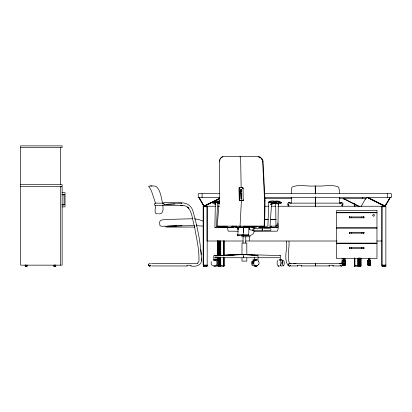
<?xml version="1.0" encoding="UTF-8"?>
<svg xmlns="http://www.w3.org/2000/svg" width="412" height="412" viewBox="0 0 412 412"><rect width="100%" height="100%" fill="white"/><g stroke="black" fill="none" stroke-linecap="round" stroke-linejoin="round"><path stroke-width="0.62" d="M243.533 257.727L243.533 256.552M254.42 259.854L254.415 257.448M217.737 259.854L213.792 259.854L213.792 255.651L241.993 254.523L246.814 254.523L257.994 255.636L258 259.854L252.685 259.854M280.67 259.854L280.675 255.656L254.513 254.786M247.926 235.494L243.652 235.705L243.688 236.771L243.796 235.69M291.284 193.681L291.289 190.735L291.959 187.161C298.968 183.85 307.573 186.821 315.159 185.92L315.376 193.908M329.152 265.735L329.152 266.126L329.152 265.246L333.014 265.246L333.014 266.106L333.014 265.688M219.225 200.562L219.673 163.94A15.697 4.048 -88.1 0 0 219.648 161.442C219.4 159.125 221.048 156.519 223.577 156.601L257.176 156.601C259.812 156.601 262.408 158.723 262.578 161.427A15.697 4.053 88.1 0 1 262.758 163.94L264.602 200.562M264.185 226.142L264.617 201.499M274.119 203.013A104.107 26.862 -88.9 0 1 277.925 203.662L278.852 203.878A104.416 26.94 -88.9 0 0 272.461 203.992L271.534 203.765A104.107 26.862 -88.9 0 1 272.837 203.265M276.308 227.47L266.075 227.496L271.209 227.496L271.23 226.142L276.344 226.121M272.461 203.992L272.466 203.78A104.107 26.862 -88.9 0 1 278.857 203.683M277.925 203.662L278.852 203.878M276.926 227.501L277.915 227.506L278.321 203.837A104.627 26.996 -88.9 0 0 274.279 202.998M214.899 227.625L215.327 204.012L215.672 203.806M213.328 202.699L213.344 202.22C215.625 201.468 217.052 202.915 218.473 202.235A106.347 27.455 88.9 0 1 219.544 201.89M225.436 227.589L225.462 226.234L227.105 226.214L227.136 227.568L216.475 227.589M219.447 201.128A106.347 27.686 90 0 0 217.69 201.808L217.675 202.627A106.347 27.686 90 0 1 219.426 201.947M342.218 258.561L341.893 262.202L340.889 263.592L341.424 263.51L340.158 263.932M288.158 205.882L288.199 204.826L288.142 206.283M225.462 226.234L216.527 226.234L217.629 202.148M278.888 201.566A106.332 27.213 -90 0 0 273.331 202.22L268.804 202.251L267.882 226.234L258.947 226.234L258.87 227.589L268.33 227.584M268.969 202.627L268.99 202.148M273.311 202.699L273.331 202.22M155.736 205.13C155.633 208.06 153.109 215.311 158.45 213.668M286.577 241.041C287.591 248.802 283.399 258.52 288.024 265.441M288.982 241.123C289.636 248.431 286.706 256.686 289.543 263.644M383.582 206.736L383.51 205.325M240.047 226.142L241.365 201.411A3.636 0.937 -90 0 0 241.381 200.835L241.386 200.69M268.923 202.421L268.954 201.808A106.347 27.213 -90 0 1 274.845 201.257M268.948 227.615L269.937 227.62L271.554 203.95L270.277 204.29L273.815 202.858L273.413 202.338L268.804 202.251M204.908 206.86L205.001 205.825L205.655 205.325M249.188 240.675L249.538 236.771M342.269 204.161C342.696 205.356 343.999 203.636 342.748 203.554M204.022 206.834L204.038 205.531M163.935 202.977L164.311 202.405L180.945 202.395L181.321 203.497M368.354 197.544L368.307 197.93L368.292 197.544A1.318 0.659 35.2 0 0 368.416 197.698L368.318 198.074L382.939 205.444M385.117 205.531L384.777 206.031L383.644 205.454M288.4 264.767L288.591 264.077L288.426 264.54M288.4 264.715L288.73 263.907L289.641 263.51L340.461 263.541L339.596 263.505M361.52 217.304L361.947 216.939M194.747 226.749L194.438 225.647M196.725 226.054L196.354 224.937M219.848 159.557L219.653 161.442M211.268 261.651L211.15 263.999L212.34 265.658M253.092 230.112L252.855 230.36L252.674 229.68M251.753 261.486L251.449 263.026L251.778 264.561M262.774 230.493L253.174 230.663M281.278 202.498L280.896 202.235L281.283 202.508L281.015 203.106L278.63 203.883M283.183 266.013C284.697 264.566 284.599 261.666 283.348 260.085M351.833 248.225L351.421 248.524M361.535 232.6L361.947 232.296M281.314 202.745L281.015 203.106M219.575 198.641L205.521 205.732L204.033 206.036L199.145 197.698A1.318 0.659 -35.2 0 1 199.238 197.544L199.429 197.817A1.318 0.659 -35.2 0 0 199.336 197.971L203.662 205.732L204.177 206.036L204.033 205.779M220.508 158.893L220.662 158.589M342.49 204.537L341.553 205.495M277.703 260.466C276.946 262.089 276.55 265.369 278.63 266.131M385.493 205.732C385.977 205.408 384.252 206.113 383.835 205.454L368.575 197.698A1.318 0.659 35.3 0 1 368.452 197.544L368.261 197.817A1.318 0.659 35.3 0 0 368.385 197.971L384.793 206.052L385.493 205.732L389.999 197.801A1.318 0.659 35.3 0 0 389.927 197.647L389.731 197.92A1.318 0.659 35.3 0 1 389.803 198.074L389.999 197.801M365.578 198.764L365.336 198.939A1.318 0.659 35.3 0 0 365.243 198.785L365.439 198.512A1.318 0.659 35.3 0 1 365.532 198.666L361.036 206.623M385.153 206L389.922 197.801A1.318 0.659 35.2 0 0 389.845 197.647L389.783 197.93M385.359 205.732L389.922 197.801M283.559 265.688L283.847 265.215M199.094 197.647L199.351 197.817A1.318 0.659 -35.3 0 0 199.259 197.971L199.022 197.801A1.318 0.659 -35.3 0 1 199.094 197.647L199.259 197.971L199.238 197.544M368.292 197.544L368.101 197.817A1.318 0.659 35.2 0 0 368.225 197.971L368.318 198.074M368.416 197.698L368.225 197.971L368.21 197.544M389.783 197.544L389.654 197.92A1.318 0.659 35.2 0 1 389.726 198.074M389.845 197.647L389.654 197.92L389.695 197.544M385.205 205.722L385.014 206L385.272 205.84M385.158 205.933L385.349 205.66M359.187 206.695L344.015 199.037L343.989 198.512A1.318 0.659 35.3 0 0 344.113 198.666L359.867 206.623M344.113 198.666L343.922 198.939L343.891 198.512M344.211 198.764L344.015 199.037A1.318 0.659 35.3 0 1 343.799 198.785M365.336 198.939L365.532 198.666M368.385 197.971L368.575 197.698M368.477 198.074L368.673 197.801M383.639 205.732L383.835 205.454M389.731 197.92L389.927 197.647M384.128 205.933L384.324 205.66M384.365 206L384.556 205.722M384.793 206.052L384.988 205.779M385.292 205.933L385.488 205.66M220.837 158.296L221.028 158.028M339.648 203.374L340.982 202.426M351.771 232.986L351.421 233.166M361.597 247.833L361.947 247.653M148.799 186.445L150.071 185.92L151.982 186.044M241.205 189.381L240.845 189.654L240.886 192.069M150.596 265.508L150.256 265.771M288.73 263.953L290.218 263.634L289.641 263.51L290.352 263.819M341.831 205.191L342.166 204.908M221.471 157.549L222.583 156.854M288.117 202.858L289.013 202.426M150.761 265.688L149.355 266.106L148.341 265.246L149.386 266.126L150.704 265.735M241.344 192.095L241.02 189.391L240.788 192.095M340.322 263.819L341.033 263.51L341.945 263.907M207.432 204.321L210.238 202.905M203.466 205.454L204.172 205.779L205.083 205.567L219.385 198.368M205.938 205.444L218.854 198.924M289.023 203.43L288.869 203.507A0.999 0.999 0 0 0 288.524 203.852C288.565 204.991 286.618 204.429 287.684 203.549M271.369 203.842L272.919 203.24M205.001 205.825L204.259 206.015L204.028 205.676M163.935 203.507L163.935 204.445L164.347 204.424M219.024 206.422L218.54 206.623M241.411 198.97L241.138 199.027M218.128 202.38L218.473 202.235M155.993 205.47C154.33 206.185 153.635 203.142 155.52 203.147M340.616 203.317L341.126 203.137M203.389 226.137L196.596 225.683M241.638 235.592L243.688 235.705M222.186 156.854L222.856 156.663M288.699 202.524L289.693 202.436M239.423 200.562L239.202 187.697L239.65 187.681M241.159 187.681L240.716 163.219A15.62 4.032 90 0 0 240.186 157.085L240.057 156.601M239.501 200.69L240.443 200.69M243.204 200.706L240.186 200.716A0.968 0.932 75.8 0 1 239.238 199.753L239.048 188.665A0.968 0.932 75.8 0 1 239.964 187.702L243.049 187.681L243.198 200.562M341.033 263.51L340.348 263.541M159.29 213.895C163.883 213.941 163.137 208.245 162.828 205.13M257.994 255.641L243.533 254.559L216.006 255.651L216.001 259.854M216.006 255.651L235.643 254.786M243.78 254.523L243.533 257.727M241.015 254.559L240.479 254.585M340.982 202.436L341.661 202.436M163.935 204.445L174.925 203.883M165.995 204.337L181.321 203.554M341.162 263.567L341.945 263.953M291.078 263.505L290.326 263.541M224.056 255.28L214.601 255.646M225.848 255.208L234.783 254.858M236.57 254.786L242.163 254.575M167.53 226.234L193.542 225.57M176.573 225.905L166.582 226.234L181.996 225.74M222.83 227.512L224.952 227.47M165.083 226.234L161.133 226.255L159.902 225.493L159.578 222.083L160.304 220.775L161.751 219.982L165.233 219.514L192.461 218.731M167.262 227.1L194.928 227.064M275.947 226.126L276.215 226.121L275.958 226.126L275.685 203.09M217.69 201.808L213.359 201.895A106.347 27.686 90 0 1 218.999 201.236M217.448 202.251L212.443 202.611L212.68 203.229L215.821 204.29L215.327 204.012M276.241 202.055L278.78 202.004M215.754 203.765L214.822 203.992L215.759 203.976M215.085 227.62L216.975 227.584M333.437 265.925L339.715 265.936M215.249 227.62L215.651 227.609M223.232 227.506L223.726 227.496M315.298 193.908L315.515 185.92C323.101 186.821 331.706 183.85 338.716 187.161L339.385 190.735L339.39 193.681M151.395 263.505L195.54 263.51L197.801 263.098L197.569 263.253L198.914 261.496C199.485 249.893 196.452 238.388 194.582 226.986C192.368 220.446 192.6 212.34 187.62 207.035L188.701 208.168L186.337 206.237L182.81 205.413L156.426 205.557M216.527 226.234L216.97 226.229M231.894 227.496L233.537 227.47L233.511 226.121L231.868 226.142L231.894 227.496L219.467 227.584M258.87 227.589L267.105 227.584M162.956 203.147L163.621 203.137L155.87 203.142M341.018 203.131L289.657 203.131M247.123 254.559L247.607 254.565M262.372 228.634L253.014 228.634M253.983 231.343L277.291 231.173C278.656 228.948 277.966 225.565 277.92 223.016M271.209 227.496L274.783 227.481M293.694 263.531L296.048 263.52M151.642 265.941L187.043 265.972M218.427 227.584L219.102 227.584M20.6 147.604L62.135 147.604L62.135 145.869L20.6 145.869L20.6 265.158L62.135 265.158L62.135 186.775L60.394 186.775M20.6 184.602L62.135 184.602L62.135 186.342L20.6 186.342M62.135 192.404L65.029 192.646L65.029 206.603L64.787 206.886L62.135 206.891M219.411 193.681L198.218 193.681L198.218 197.544L219.462 197.544M264.329 193.681L391.4 193.681L391.4 197.544L264.973 197.544M62.135 194.382L64.066 194.382L64.066 204.908L62.135 204.908M62.135 194.516L64.066 194.516M62.135 194.577L64.066 194.577M62.135 194.691L64.066 194.691M368.596 197.93L368.071 197.93L368.107 197.544M389.556 197.93L389.86 197.544M264.519 198.512L291.444 198.512M339.529 198.512L366.474 198.512L366.474 197.41M344.643 198.898L343.768 198.898L343.768 198.512M365.212 198.898L365.439 198.512M62.135 204.476L64.066 204.476M62.135 204.522L64.066 204.522M62.135 204.604L64.066 204.604M62.135 204.713L64.066 204.713M62.135 204.774L64.066 204.774M215.414 206.237L203.157 206.237L203.157 265.158L207.174 265.158M217.984 206.237L219.272 206.237M264.906 206.237L268.763 206.237M271.333 206.237L275.834 206.237M277.76 206.237L385.864 206.237L385.864 266.126L382.001 266.126L382.001 206.237M336.403 212.401L376.97 212.401M336.403 212.788L376.97 212.788M349.443 216.939L363.93 216.939L363.93 217.809L349.443 217.809L349.474 216.939M264.813 219.411L268.016 219.411M264.942 219.431L268.109 219.431M270.658 219.431L276.128 219.591M269.948 226.142L271.23 226.142M236.55 226.24L234.083 226.24L234.083 226.528L236.55 226.528M244.532 226.24L257.546 226.24L257.546 226.528L256.315 226.528M244.532 226.528L253.72 226.724M251.82 226.724L256.429 226.724L256.429 226.24M252.098 227.208L254.807 227.208L254.807 226.724M224.452 227.481L233.537 227.47M336.403 227.759L376.97 227.759M336.403 228.145L376.97 228.145M263.567 228.634L270.277 228.634C271.173 228.753 271.173 230.545 270.277 230.663L263.592 230.663M363.93 232.296L349.443 232.296L349.453 233.166L363.93 233.166L363.93 232.296L363.842 233.166M254.158 230.936A6.618 1.71 -90 0 1 253.076 233.872L251.464 234.979A80.211 20.703 90 0 1 248.297 235.705L237.503 235.705L237.503 234.742L248.297 234.742A2.518 0.649 -90 0 0 248.797 232.291L248.797 227.496M241.54 236.771L250.259 236.771M243.054 241.01L207.056 241.01L207.061 206.237M245.624 241.01L336.898 241.01M376.743 241.01L381.888 241.01M336.403 243.116L376.97 243.116M336.403 243.502L376.97 243.502M349.443 248.524L363.93 248.524L363.914 247.653L349.443 247.653L349.474 248.524M214.173 257.727L256.712 257.727M257.67 257.727L279.866 257.727M278.934 259.854L281.489 259.854A3.141 1.226 -90 0 1 282.714 262.995L280.608 262.995M342.66 260.446L345.56 260.446M367.808 260.446L370.707 260.446M342.66 260.59L345.56 260.59M367.808 260.59L370.707 260.59M342.66 261.038L345.56 261.038M367.808 261.038L370.707 261.038M342.66 261.646L345.56 261.646M367.808 261.646L370.707 261.646M342.66 261.996L345.56 261.996M367.808 261.996L370.707 261.996M342.66 262.743L345.56 262.743M367.808 262.743L370.707 262.743M216.928 262.995L217.721 262.995M254.204 262.995L252.448 262.995A3.141 2.369 -90 0 1 254.822 259.854M342.66 263.489L345.56 263.489M367.808 263.489L370.707 263.489M342.66 263.84L345.56 263.84M367.808 263.84L370.707 263.84M342.66 264.452L345.56 264.452M367.808 264.452L370.707 264.452M342.66 264.895L345.56 264.895M367.808 264.895L370.707 264.895M342.66 265.04L345.56 265.04M367.808 265.04L370.707 265.04M385.864 265.158L381.847 265.158L381.888 206.237M148.341 265.246L149.226 265.246M288.266 265.246L289.26 266.106L290.671 265.699L289.26 266.106L288.518 265.663L288.508 265.246M217.845 265.74L224.04 265.74M354.361 265.74L360.958 265.74M329.07 265.92L315.298 265.915L315.298 263.51M301.605 265.92L315.376 265.915L315.376 263.51M27.074 266.126L27.074 265.158L27.12 266.126L25.189 266.126L25.189 265.158M53.874 266.126L55.805 266.126L55.805 265.158M217.443 266.126L224.04 266.126L224.04 257.768M239.202 187.697L239.954 187.697M225.678 227.481L226.76 227.496M297.237 265.925L290.96 265.936M190.905 265.967C196.019 267.203 202.797 264.859 201.478 258.561L201.473 260.832C201.02 244.095 197.544 227.434 193.022 211.351C191.76 206.062 186.677 202.421 181.265 202.956M150.653 185.92L154.685 186.033L156.318 186.559C160.819 190.89 161.164 197.77 162.647 203.533M270.396 219.416L274.598 219.436M238.218 231.25L228.217 231.158L227.45 228.047M247.03 254.559L248.091 254.575M268.954 201.808L273.341 201.895A106.347 27.213 -90 0 1 280.268 201.762M273.517 203.307L278.321 203.837L276.812 203.765L276.437 203.358M271.534 203.765L272.466 203.78M276.946 225.086L277.307 225.096L276.364 225.076M275.808 227.481L277.915 227.506M267.831 227.589L269.937 227.62M247.679 254.57L248.354 254.585M280.186 255.641L279.877 255.636M248.199 254.585L254.657 254.786M180.657 205.336L182.84 205.413M246.433 254.523L247.241 254.559M289.512 263.567L289.25 263.51L289.785 263.592L289.306 263.366M351.421 216.939L351.848 217.304M351.421 232.296L351.833 232.6M361.947 233.166L361.597 232.986M351.421 247.653L351.771 247.833M361.947 248.524L361.535 248.225M194.433 218.834L198.687 219.503L202.869 221.043A2.755 2.755 0 0 1 203.307 221.465M275.679 226.085L276.401 226.157M217.721 203.307L219.529 203.507M248.323 254.786L246.747 254.575M274.377 203.265L277.096 203.77M289.641 263.51L290.156 263.654M258.386 156.668C260.719 157.039 262.846 159.006 262.99 161.427A15.702 4.053 88.1 0 1 263.175 163.94L265.024 200.562M278.028 202.189L281.226 202.956L279.532 202.488M241.097 199.017L240.809 193.305M289.693 202.426L291.026 203.374M341.661 202.426L342.557 202.858M262.326 230.658L262.341 228.634L262.217 228.984A1.272 0.33 90 0 0 262.197 229.324A1.272 0.33 -90 0 0 262.197 229.649M289.121 205.495L288.184 204.537M149.381 265.874L148.48 264.725M258.772 156.854L259.524 157.152M241.108 189.407L241.401 189.608L241.447 192.069M203.868 206L203.332 205.454L203.672 205.722M241.154 198.97L240.907 193.28M260.219 157.549L260.538 157.781M288.508 204.908L288.843 205.191M150.565 263.886L149.561 263.51L148.655 264.087A1.241 1.241 0 0 0 148.48 264.725M252.154 265.189L252.638 265.673M203.533 205.66L203.724 205.933M205.325 205.454L205.521 205.732M204.841 205.66L205.032 205.933M199.145 197.698L199.336 197.971L199.346 197.544M199.099 197.801L199.29 198.074M204.604 205.722L204.8 206M204.172 205.779L204.362 206.052M203.811 205.722L204.007 206M203.672 205.66L203.863 205.933M194.639 226.569L194.402 225.797M199.022 197.801L203.523 205.732M342.151 203.852L342.284 204.337M262.047 159.557L262.217 159.913M196.488 225.009L196.678 225.853M253.833 228.902C252.257 230.684 254.858 230.668 249.404 229.68L249.404 227.496M148.804 186.461L150.725 189.474L151.827 192.085L155.551 203.348M262.351 160.278L262.578 161.442M165.114 226.023L165.655 226.883L166.469 227.053A1.179 1.179 0 0 0 167.025 226.832M252.886 230.05L252.932 230.272A1.354 0.35 -90 0 0 253.334 230.519M200.757 249.646L201.308 254.575M262.954 161.046L262.995 161.442M384.159 205.825L384.252 206.86M205.516 205.454L205.578 206.736M342.475 204.826L342.532 206.283M262.197 229.675L262.264 230.272A1.354 0.35 -90 0 0 262.665 230.519M187.038 266.106L187.038 265.246L190.905 265.246L190.905 265.91M241.468 193.28L241.381 198.945L241.365 193.305M241.185 189.304L241.236 192.018M241.252 193.099L241.355 199.063M297.742 265.688L297.742 266.116L297.737 265.246L301.605 265.246L301.605 266.126L301.605 265.735M389.572 197.544L389.572 197.93M387.538 193.681L387.538 197.544M385.771 265.158L385.771 266.126M385.653 265.158L385.653 266.126M385.297 265.158L385.297 266.126M385.132 205.676L385.132 206.809M384.808 265.158L384.808 266.126M384.53 265.158L384.53 266.126M383.927 205.676L383.927 206.809M383.933 265.158L383.933 266.126M383.376 205.197L383.376 206.834M383.335 265.158L383.335 266.126M383.072 205.459L383.072 206.742M383.057 265.158L383.057 266.126M382.933 204.821L382.933 206.752M382.846 204.908L382.851 206.793M382.774 204.893L382.717 206.809M382.64 204.893L382.64 206.773M382.578 205.104L382.578 206.809M382.568 265.158L382.568 266.126M382.212 265.158L382.212 266.126M382.094 265.158L382.094 266.126M369.672 258.473L369.672 260.302M369.487 258.473L369.487 260.302M369.384 258.473L369.384 260.302M369.157 258.473L369.157 260.302M368.936 258.473L368.936 260.302M368.828 258.473L368.828 260.302M368.647 258.473L368.647 260.302M368.452 197.544L368.452 197.93M368.467 258.473L368.513 260.302M368.421 197.544L368.421 197.93M368.431 258.473L368.431 260.302M368.194 197.544L368.148 197.93M365.274 198.512L365.274 198.898M363.899 216.939L363.842 217.809M363.899 247.653L363.842 248.524M363.77 216.939L363.77 217.809M363.77 232.296L363.77 233.166M363.77 247.653L363.77 248.524M363.729 216.939L363.729 217.809M363.729 232.296L363.729 233.166M363.729 247.653L363.729 248.524M363.642 216.939L363.642 217.809M363.642 232.296L363.642 233.166M363.642 247.653L363.642 248.524M362.612 197.41L362.612 198.512M360.958 258.432L360.958 266.126L354.361 266.126L354.361 258.412M360.866 257.814L360.866 266.126M360.747 258.412L360.747 266.126M360.392 258.427L360.392 266.126M359.903 258.412L359.903 266.126M359.625 257.845L359.625 266.126M359.027 258.432L359.027 266.126M358.43 257.814L358.43 266.126M358.152 258.417L358.152 266.126M357.662 258.422L357.662 266.126M354.928 203.863L354.928 206.433M354.928 258.422L354.928 266.126M354.572 203.904L354.572 206.474M354.572 258.427L354.572 266.126M354.459 203.61L354.459 206.798M354.459 257.804L354.459 266.126M354.361 203.786L354.361 206.355M349.731 216.939L349.731 217.809M349.731 232.296L349.731 233.166M349.731 247.653L349.731 248.524M349.597 216.939L349.639 217.809M349.639 232.296L349.597 233.166M349.639 247.653L349.597 248.524M349.525 216.939L349.525 217.809M349.525 232.296L349.525 233.166M349.525 247.653L349.525 248.524M344.726 258.473L344.726 260.302M344.54 258.473L344.54 260.302M344.437 258.473L344.437 260.302M344.211 258.473L344.211 260.302M343.989 198.512L343.989 198.898M343.989 258.473L343.989 260.302M343.881 258.473L343.881 260.302M343.701 258.473L343.701 260.302M343.567 258.473L343.567 260.302M343.52 258.473L343.52 260.302M339.395 197.26L339.395 202.925M315.376 196.946L315.376 206.803M315.298 196.946L315.298 206.803M291.279 197.26L291.279 202.925M256.501 226.528L256.501 227.11L254.879 227.11L254.879 227.496L234.881 227.496L234.881 226.528M254.673 227.161L254.673 229.051M252.19 226.24L252.175 227.496M252.113 226.528L252.113 227.496M251.315 226.24L251.315 226.528M249.687 227.496L249.687 229.68M248.297 234.742L248.297 235.705M247.694 226.528L247.694 227.11L236.055 227.11L236.055 226.142M246.819 254.884L246.819 243.049L241.988 243.049L241.988 254.884M246.819 257.994L246.819 261.11L241.988 261.11L241.988 257.994M245.758 236.838L245.758 243.049M244.604 226.142L244.604 226.528M244.455 226.142L244.455 227.11M243.497 226.528L243.497 227.11M243.415 232.291L243.415 227.496L243.384 232.291A2.518 0.649 -90 0 1 242.884 234.742L242.884 235.705M243.054 236.838L243.054 243.049M240.258 226.142L240.258 227.11M239.3 226.528L239.3 227.11M238.146 227.496L238.146 229.68L237.868 229.68L237.868 227.496M238.002 227.496L238.002 232.291A2.518 0.649 -90 0 1 237.503 234.742M237.647 227.11L237.647 227.496M236.205 226.142L236.205 226.528M234.958 226.24L234.958 227.208M224.04 241.061L224.04 255.198M223.948 240.531L223.948 255.919M223.948 257.804L223.948 266.126M223.829 241.108L223.829 255.862M223.829 257.788L223.829 266.126M223.474 241.092L223.474 255.852M223.474 257.778L223.474 266.126M220.744 241.097L220.744 255.857M220.744 257.783L220.744 266.126M220.255 241.077L220.255 255.847M220.255 257.778L220.255 266.126M219.972 240.557L219.972 255.898M219.972 257.814L219.972 266.126M219.375 241.133L219.375 255.873M219.375 257.794L219.375 266.126M218.777 240.644L218.777 255.934M218.777 257.845L218.777 266.126M218.499 241.061L218.499 255.842M218.499 257.768L218.499 261.625M218.499 264.195L218.499 266.126M218.01 241.097L218.01 255.857M218.01 257.783L218.01 260.992M218.01 264.839L218.01 266.126M217.654 241.061L217.654 255.847M217.654 257.768L217.654 260.338M217.541 240.557L217.541 255.934M217.443 241.133L217.443 255.873M207.174 206.237L207.174 266.126L203.312 266.126L203.312 206.237M207.076 265.158L207.076 266.126M206.963 265.158L206.963 266.126M206.608 265.158L206.608 266.126M206.438 205.104L206.438 206.809M206.381 204.893L206.381 206.773M206.242 204.893L206.304 206.809M206.088 205.459L206.088 206.742M206.118 265.158L206.118 266.126M205.84 265.158L205.84 266.126M205.784 205.197L205.784 206.834M205.233 205.676L205.233 206.809M205.243 265.158L205.243 266.126M204.646 265.158L204.646 266.126M204.362 265.158L204.362 266.126M203.888 205.676L203.888 206.809M203.873 265.158L203.873 266.126M203.518 265.158L203.518 266.126M203.404 265.158L203.404 266.126M202.081 193.681L202.081 197.544M199.521 197.544L199.521 197.93L199.161 197.93L199.161 197.544M199.444 197.544L199.444 197.93M199.326 197.544L199.326 197.93M60.394 147.604L60.394 184.864M60.394 186.342L60.394 265.158M55.702 265.158L55.702 266.126M55.522 265.158L55.522 266.126M55.28 265.158L55.28 266.126M55.136 265.158L55.136 266.126M54.842 265.158L54.842 266.126M54.544 265.158L54.544 266.126M54.399 265.158L54.399 266.126M54.157 265.158L54.157 266.126M53.977 265.158L53.977 266.126M53.874 265.158L53.921 266.126M26.837 265.158L26.837 266.126M26.595 265.158L26.595 266.126M26.456 265.158L26.456 266.126M26.157 265.158L26.157 266.126M25.858 265.158L25.858 266.126M25.719 265.158L25.719 266.126M25.472 265.158L25.472 266.126M25.297 265.158L25.297 266.126M25.235 265.158L25.235 266.126M341.806 203.507A0.999 0.999 0 0 1 342.053 203.719M219.251 200.551A3.62 0.958 -88.1 0 1 219.205 201.52L217.206 226.142L264.607 226.142L265.04 201.499A3.62 0.912 88.2 0 0 265.004 200.567M240.407 156.601A15.605 4.027 90 0 1 240.464 156.926M214.158 260.214A3.141 2.688 -90 0 1 216.207 259.998M217.289 260.75A3.141 2.688 -90 0 1 217.716 264.602A3.141 2.688 -90 0 1 214.606 265.987M213.189 260.199A3.141 2.688 -90 0 1 217.098 263.129A3.141 2.688 -90 0 1 212.989 265.658M216.032 259.854A3.141 0.711 -90 0 1 216.145 259.895M214.523 265.884A3.141 0.711 -90 0 1 213.977 265.905M213.972 260.101A3.141 0.711 -90 0 1 214.075 259.946M216.341 265.987A3.141 0.711 90 0 1 215.903 265.967M215.811 260.178A3.141 0.711 90 0 1 216.135 259.854M279.573 201.792A106.332 27.213 -90 0 1 280.253 202.086M274.691 202.122A106.347 27.213 -90 0 1 275.036 202.019M253.591 262.995A3.141 2.369 -90 0 1 255.96 259.854M256.918 265.905A3.141 2.369 -90 0 1 253.653 262.969A3.141 2.369 -90 0 1 256.949 260.101M257.552 265.395A3.141 2.369 -90 0 1 257.248 265.683M279.259 260.178A3.141 1.226 -90 0 1 281.02 262.784A3.141 1.226 -90 0 1 279.408 265.967M281.102 260.101A3.141 1.226 -90 0 1 282.678 261.62A3.141 1.226 -90 0 1 282.168 265.74A3.141 1.226 -90 0 1 280.541 264.653M255.517 265.967A3.141 2.369 -90 0 1 252.391 262.784A3.141 2.369 -90 0 1 255.811 260.178M239.042 235.587A80.211 20.703 90 0 1 237.503 235.705M264.576 200.567A3.62 0.906 88.2 0 1 264.592 201.478M254.549 260.101A3.141 3.126 -90 0 1 256.475 259.936M257.979 260.775A3.141 3.126 -90 0 1 258.298 261.146M258.664 264.174A3.141 3.126 -90 0 1 258.448 264.612M256.985 265.884A3.141 3.126 -90 0 1 254.59 265.905M254.534 260.178A3.141 3.126 -90 0 1 256.449 259.9M258.139 260.775A3.141 3.126 -90 0 1 258.726 261.599M258.901 262.022A3.141 3.126 -90 0 1 258.89 263.994M258.695 264.447A3.141 3.126 -90 0 1 258.432 264.864M257.737 265.555A3.141 3.126 -90 0 1 257.315 265.807M256.856 265.987A3.141 3.126 -90 0 1 254.925 265.967M243.157 199.753A0.968 0.932 75.8 0 1 242.241 200.716M242.019 187.702A0.968 0.932 75.8 0 1 242.967 188.665M242.668 187.862A0.968 0.932 75.8 0 1 243.054 188.49M242.992 200.407A0.968 0.932 75.8 0 1 242.338 200.69L240.284 200.69A0.968 0.932 75.8 0 1 239.619 200.407M213.344 202.22A106.332 27.681 90 0 1 214.055 201.895M218.468 202.998A104.627 27.007 88.9 0 1 219.375 202.977M218.308 203.013A104.107 26.873 88.9 0 1 219.586 202.998M214.822 203.992A104.416 26.955 88.9 0 1 215.461 203.713M372.695 215.167C374.333 218.963 375.425 212.067 372.695 215.167M342.49 265.246L341.538 266.121L340.096 265.694L341.538 266.121L342.49 265.246M218.633 202.287L218.633 202.287M64.066 194.768L62.135 194.768L64.066 194.794M376.97 210.661L336.403 210.661L336.403 258.473L376.97 258.473L376.97 210.661M345.56 260.327L342.66 260.327L342.66 265.158L345.56 265.158L345.56 260.327M370.707 260.327L367.808 260.327L367.808 265.158L370.707 265.158L370.707 260.327M278.558 266.126L278.198 266.003L278.558 266.126M240.629 192.873L240.078 192.579L240.629 192.873M369.847 260.302L369.847 258.473L369.801 260.302M344.937 260.302L344.937 258.473L344.901 260.302"/></g></svg>
